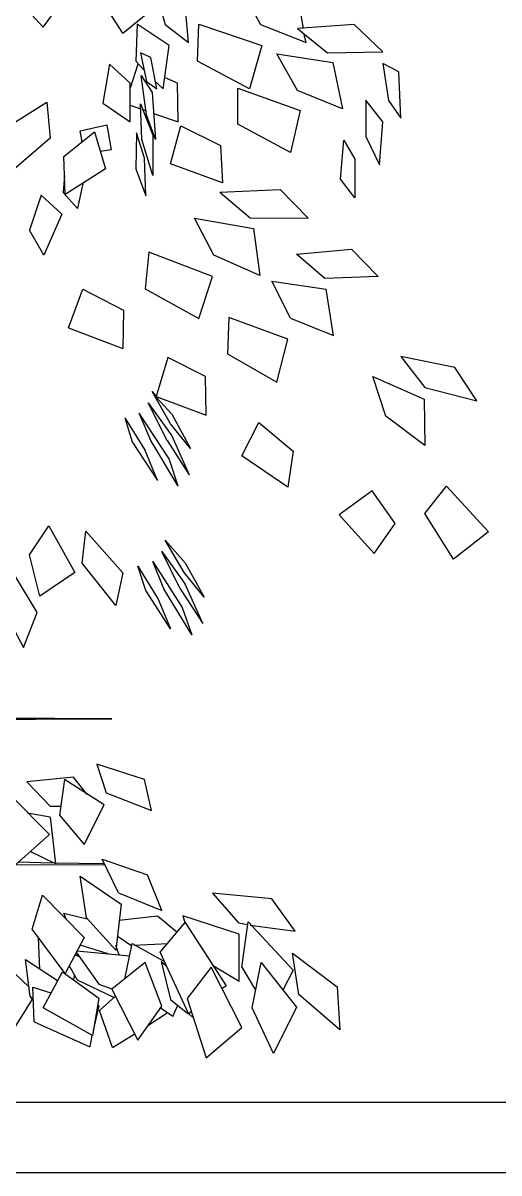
# Model space of a CAD drawing. Header units: inches. Extents: x -1482 to -895, y -39 to 122.
# Drawn here: x -1404.717 to -1404.176, y 70.403 to 71.71 of the extents above; entities that cross this region are included whole.
import ezdxf

# ---------------------------------------------------------------- set-up
doc = ezdxf.new("R2010")
doc.units = ezdxf.units.IN
doc.header["$MEASUREMENT"] = 0
doc.layers.add('A-Elevation 1', color=132, linetype='Continuous')

# ---------------------------------------------------------------- blocks, each defined once
blk = doc.blocks.new('ET3')
at = {"layer": 'A-Elevation 1', "color": 92}
for p, q in [((1.6017, 9.3516), (1.6805, 9.2659)), ((1.8598, 9.252), (1.8041, 9.3389)), ((1.9324, 9.3539), (1.9556, 9.2717)), ((2.0081, 9.2311), (1.9988, 9.3366)), ((2.1255, 9.3539), (2.1703, 9.2717)), ((2.2677, 9.2624), (2.2553, 9.3366)), ((1.6805, 9.2659), (1.7284, 9.3319)), ((1.8598, 9.252), (1.937, 9.3145)), ((1.8922, 9.2728), (1.8891, 9.1894)), ((1.9648, 9.2241), (1.8922, 9.2728)), ((1.9556, 9.2717), (2.0081, 9.2311)), ((2.0282, 9.1894), (2.0313, 9.2728)), ((2.0313, 9.2728), (2.1734, 9.2241)), ((2.1703, 9.2717), (2.2738, 9.2311)), ((2.382, 9.2717), (2.2538, 9.2624)), ((2.2538, 9.2624), (2.3217, 9.2079)), ((2.4469, 9.2102), (2.382, 9.2717)), ((2.2738, 9.2311), (2.2692, 9.2485)), ((1.8999, 9.2079), (1.9138, 9.143)), ((1.9231, 9.1975), (1.8999, 9.2079)), ((1.9509, 9.1268), (1.9648, 9.2241)), ((2.1734, 9.2241), (2.1456, 9.1268)), ((2.2074, 9.2056), (2.3341, 9.1859)), ((2.2538, 9.1233), (2.2074, 9.2056)), ((2.3217, 9.2079), (2.4469, 9.2102)), ((1.8304, 9.1824), (1.815, 9.0944)), ((1.8768, 9.1396), (1.8304, 9.1824)), ((1.8938, 9.1824), (1.8768, 9.128)), ((1.8891, 9.1894), (1.9077, 9.1697)), ((1.8968, 9.1801), (1.8938, 9.1824)), ((1.937, 9.1268), (1.9231, 9.1975)), ((2.1456, 9.1268), (2.0282, 9.1894)), ((2.3341, 9.1859), (2.3557, 9.0816)), ((2.4469, 9.1836), (2.4593, 9.1002)), ((2.4824, 9.165), (2.4469, 9.1836)), ((1.9015, 9.1569), (1.9262, 9.1187)), ((1.9138, 9.0677), (1.9015, 9.1569)), ((1.9834, 9.1396), (1.954, 9.1523)), ((2.4871, 9.0608), (2.4824, 9.165)), ((1.8768, 9.0526), (1.8768, 9.1396)), ((1.9138, 9.143), (1.937, 9.1268)), ((1.9324, 9.1442), (1.9509, 9.1268)), ((1.9849, 9.0526), (1.9834, 9.1396)), ((2.1193, 9.0469), (2.1193, 9.128)), ((2.1193, 9.128), (2.2599, 9.0781)), ((1.9262, 9.1187), (1.9339, 9.0121)), ((2.3557, 9.0816), (2.2538, 9.1233)), ((2.4083, 9.1013), (2.4083, 9.019)), ((2.4469, 9.0526), (2.4083, 9.1013)), ((1.5786, 9.0283), (1.6883, 9.0967)), ((1.6883, 9.0967), (1.696, 9.0156)), ((1.815, 9.0944), (1.8768, 9.0526)), ((1.8768, 9.0897), (1.8999, 9.0816)), ((1.8999, 9.0932), (1.9277, 9.0225)), ((1.903, 9.0121), (1.8999, 9.0932)), ((1.9046, 9.0805), (1.9123, 9.077)), ((2.2599, 9.0781), (2.2383, 8.9831)), ((2.4593, 9.1002), (2.4871, 9.0608)), ((1.9339, 9.0121), (1.9138, 9.0677)), ((1.9293, 9.0712), (1.9849, 9.0526)), ((2.4392, 8.9553), (2.4469, 9.0526)), ((1.7269, 8.9738), (1.7964, 9.0295)), ((1.764, 9.0318), (1.8242, 9.0457)), ((1.7686, 9.0075), (1.764, 9.0318)), ((1.7964, 9.0295), (1.8211, 8.946)), ((1.8242, 9.0457), (1.8335, 8.9889)), ((1.8907, 9.0272), (1.8891, 8.946)), ((1.9092, 8.9704), (1.8907, 9.0272)), ((1.9277, 9.0225), (1.9277, 8.931)), ((1.9679, 8.9576), (1.9911, 9.0434)), ((1.9911, 9.0434), (2.0807, 8.9993)), ((2.2383, 8.9831), (2.1193, 9.0469)), ((1.696, 9.0156), (1.6048, 8.9368)), ((1.9277, 8.931), (1.903, 9.0121)), ((2.0807, 8.9993), (2.0853, 8.9147)), ((2.3511, 8.9229), (2.3588, 9.0109)), ((2.3588, 9.0109), (2.3835, 8.9681)), ((2.4083, 9.019), (2.4392, 8.9553)), ((1.73, 8.8881), (1.7269, 8.9738)), ((1.8335, 8.9889), (1.8088, 8.9854)), ((1.8211, 8.946), (1.73, 8.8881)), ((1.8891, 8.946), (1.9123, 8.8858)), ((1.9123, 8.8858), (1.9092, 8.9704)), ((2.0853, 8.9147), (1.9679, 8.9576)), ((2.3835, 8.9681), (2.3835, 8.8811)), ((1.7284, 8.931), (1.7253, 8.8927)), ((2.3835, 8.8811), (2.3511, 8.9229)), ((1.7702, 8.9136), (1.7578, 8.8568)), ((2.0792, 8.8939), (2.2151, 8.8997)), ((2.0792, 8.8939), (2.1472, 8.8359)), ((2.2785, 8.8348), (2.2151, 8.8997)), ((1.6759, 8.8869), (1.6496, 8.8081)), ((1.7223, 8.8441), (1.6759, 8.8869)), ((1.7253, 8.8927), (1.7578, 8.8568)), ((1.7223, 8.8441), (1.6821, 8.7514)), ((2.022, 8.8348), (2.1549, 8.8116)), ((2.0653, 8.7514), (2.022, 8.8348)), ((2.1472, 8.8359), (2.2785, 8.8348)), ((1.6821, 8.7514), (1.6496, 8.8081)), ((2.1549, 8.8116), (2.1688, 8.7062)), ((2.2522, 8.7537), (2.3758, 8.7653)), ((2.3758, 8.7653), (2.4361, 8.7038)), ((1.9185, 8.7583), (1.9108, 8.676)), ((2.0622, 8.7038), (1.9185, 8.7583)), ((2.1688, 8.7062), (2.0653, 8.7514)), ((2.3156, 8.6992), (2.2522, 8.7537)), ((2.0313, 8.6088), (2.0622, 8.7038)), ((2.1966, 8.6934), (2.3187, 8.6749)), ((2.2383, 8.61), (2.1966, 8.6934)), ((2.4361, 8.7038), (2.3156, 8.6992)), ((1.7377, 8.588), (1.7702, 8.6749)), ((1.7702, 8.6749), (1.8613, 8.6274)), ((1.9108, 8.676), (2.0313, 8.6088)), ((2.3357, 8.5706), (2.3187, 8.6749)), ((1.8613, 8.6274), (1.8598, 8.5416)), ((2.0993, 8.6111), (2.0962, 8.5289)), ((2.2321, 8.5625), (2.0993, 8.6111)), ((2.2383, 8.61), (2.3357, 8.5706)), ((1.7377, 8.588), (1.8598, 8.5416)), ((2.2074, 8.4651), (2.2321, 8.5625)), ((1.9617, 8.5207), (1.9355, 8.4327)), ((2.0467, 8.4779), (1.9617, 8.5207)), ((2.0962, 8.5289), (2.2074, 8.4651)), ((2.4871, 8.5231), (2.5411, 8.4535)), ((2.6091, 8.4987), (2.4871, 8.5231)), ((2.6586, 8.4234), (2.6091, 8.4987)), ((2.0483, 8.391), (2.0467, 8.4779)), ((2.4237, 8.4779), (2.5396, 8.4269)), ((2.4531, 8.3886), (2.4237, 8.4779)), ((2.5411, 8.4535), (2.6586, 8.4234)), ((1.9262, 8.4443), (1.9355, 8.4327)), ((1.9679, 8.3713), (1.9262, 8.4443)), ((1.9355, 8.4327), (2.0483, 8.391)), ((1.9355, 8.4315), (1.971, 8.3933)), ((2.5396, 8.4269), (2.5411, 8.3226)), ((1.9169, 8.4188), (1.971, 8.3446)), ((1.9602, 8.3342), (1.9169, 8.4188)), ((1.8644, 8.3852), (1.8814, 8.3307)), ((1.8644, 8.3852), (1.9108, 8.311)), ((1.9231, 8.3342), (1.8968, 8.3956)), ((1.9648, 8.2925), (1.8968, 8.3956)), ((1.971, 8.3933), (2.0127, 8.3156)), ((2.1286, 8.2994), (2.1672, 8.3747)), ((2.1672, 8.3747), (2.2445, 8.3098)), ((2.5411, 8.3226), (2.4531, 8.3886)), ((2.0127, 8.3156), (1.9679, 8.3713)), ((1.8814, 8.3307), (1.9386, 8.2438)), ((1.9849, 8.231), (1.9231, 8.3342)), ((1.9602, 8.3342), (2.0096, 8.2565)), ((1.971, 8.3446), (2.0096, 8.2565)), ((1.9386, 8.2438), (1.9108, 8.311)), ((2.2321, 8.2287), (2.1286, 8.2994)), ((2.2445, 8.3098), (2.2321, 8.2287)), ((1.9849, 8.231), (1.9648, 8.2925)), ((2.4222, 8.2206), (2.348, 8.1662)), ((2.4747, 8.1465), (2.4222, 8.2206)), ((2.5411, 8.1696), (2.5906, 8.231)), ((2.5906, 8.231), (2.6848, 8.1279)), ((2.606, 8.0665), (2.5411, 8.1696)), ((1.6496, 8.0758), (1.6929, 8.1418)), ((1.6929, 8.1418), (1.7516, 8.0364)), ((2.348, 8.1662), (2.4268, 8.0792)), ((2.4268, 8.0792), (2.4747, 8.1465)), ((1.7686, 8.0572), (1.7763, 8.1291)), ((1.7763, 8.1291), (1.8598, 8.0352)), ((2.6848, 8.1279), (2.606, 8.0665)), ((1.9556, 8.1094), (2.0004, 8.0584)), ((1.9988, 8.0364), (1.9556, 8.1094)), ((1.6728, 7.9831), (1.6496, 8.0758)), ((1.9478, 8.0839), (2.0004, 8.0097)), ((1.9896, 7.9993), (1.9478, 8.0839)), ((1.6666, 7.946), (1.611, 8.0387)), ((1.8443, 7.9622), (1.7686, 8.0572)), ((1.9123, 7.9958), (1.8938, 8.0503)), ((1.8938, 8.0503), (1.9401, 7.9761)), ((1.9525, 7.9993), (1.9277, 8.0607)), ((1.9277, 8.0607), (1.9942, 7.9576)), ((2.0004, 8.0584), (2.0436, 7.9807)), ((1.7516, 8.0364), (1.6728, 7.9831)), ((1.8598, 8.0352), (1.8443, 7.9622)), ((2.0436, 7.9807), (1.9988, 8.0364)), ((1.9679, 7.9089), (1.9123, 7.9958)), ((2.0158, 7.8961), (1.9525, 7.9993)), ((1.9896, 7.9993), (2.0405, 7.9216)), ((2.0405, 7.9216), (2.0004, 8.0097)), ((1.5863, 7.961), (1.6357, 7.8672)), ((1.9401, 7.9761), (1.9679, 7.9089)), ((1.6357, 7.8672), (1.6666, 7.946)), ((1.9942, 7.9576), (2.0158, 7.8961)), ((1.8011, 7.6041), (1.8227, 7.5392)), ((1.9092, 7.5694), (1.8011, 7.6041)), ((1.7485, 7.5752), (1.6435, 7.5647)), ((1.7794, 7.5358), (1.7485, 7.5752)), ((1.6435, 7.5647), (1.696, 7.5091)), ((1.7284, 7.5694), (1.7176, 7.4894)), ((1.818, 7.5126), (1.7284, 7.5694)), ((1.9247, 7.4998), (1.9092, 7.5694)), ((1.6944, 7.4454), (1.611, 7.53)), ((1.8227, 7.5392), (1.9247, 7.4998)), ((1.696, 7.4848), (1.645, 7.494)), ((1.696, 7.5091), (1.7192, 7.5091)), ((1.7732, 7.4234), (1.818, 7.5126)), ((1.696, 7.4848), (1.7083, 7.3793)), ((1.7176, 7.4894), (1.7732, 7.4234)), ((1.6187, 7.3782), (1.6944, 7.4454)), ((1.8505, 7.3144), (1.8134, 7.3897)), ((1.764, 7.3515), (1.8567, 7.2889)), ((1.7779, 7.2576), (1.764, 7.3515)), ((1.9478, 7.2739), (1.9154, 7.355)), ((1.8505, 7.3144), (1.9478, 7.2739)), ((2.1966, 7.3005), (2.0622, 7.3133)), ((2.0622, 7.3133), (2.1209, 7.2461)), ((1.6558, 7.2321), (1.679, 7.3086)), ((1.679, 7.3086), (1.7732, 7.2136)), ((1.8567, 7.2889), (1.8443, 7.1846)), ((2.2491, 7.2275), (2.1966, 7.3005)), ((1.7269, 7.2681), (1.7794, 7.2553)), ((1.7331, 7.253), (1.7269, 7.2681)), ((1.9386, 7.2611), (1.852, 7.2518)), ((1.9818, 7.2252), (1.9386, 7.2611)), ((1.9957, 7.2623), (2.0004, 7.2449)), ((2.1224, 7.2206), (1.9957, 7.2623)), ((1.8443, 7.1846), (1.7779, 7.2576)), ((1.9447, 7.18), (2.0004, 7.2472)), ((2.0004, 7.2472), (2.0931, 7.1047)), ((2.1209, 7.2461), (2.141, 7.2426)), ((2.1286, 7.1464), (2.1425, 7.2484)), ((2.1425, 7.2484), (2.2445, 7.1394)), ((2.1472, 7.2414), (2.2491, 7.2275)), ((1.73, 7.1325), (1.6558, 7.2321)), ((1.6728, 7.1418), (1.6697, 7.2125)), ((1.7732, 7.2136), (1.73, 7.1325)), ((1.8474, 7.2171), (1.8783, 7.1962)), ((2.1224, 7.114), (2.1224, 7.2206)), ((1.7562, 7.1835), (1.8752, 7.1719)), ((1.8273, 7.1765), (1.764, 7.1962)), ((1.852, 7.1742), (1.8443, 7.1951)), ((1.8644, 7.1197), (1.8814, 7.1997)), ((1.8783, 7.1962), (1.8799, 7.1962)), ((1.8814, 7.1997), (1.954, 7.1591)), ((1.886, 7.1962), (1.9617, 7.1997)), ((1.6404, 7.1638), (1.713, 7.1163)), ((1.6512, 7.0803), (1.6404, 7.1638)), ((1.7516, 7.1742), (1.7624, 7.1707)), ((1.7609, 7.1719), (1.7532, 7.1754)), ((1.7547, 7.18), (1.8057, 7.1082)), ((1.7593, 7.1707), (1.7609, 7.1719)), ((1.9108, 7.1568), (1.835, 7.0966)), ((1.9478, 7.0583), (1.9108, 7.1568)), ((2.0081, 7.0421), (1.9447, 7.18)), ((1.9463, 7.1591), (1.9679, 7.0734)), ((1.9463, 7.1591), (1.9571, 7.1499)), ((2.1518, 7.0549), (2.1719, 7.1568)), ((2.1719, 7.1568), (2.2522, 7.056)), ((2.2569, 7.085), (2.2429, 7.1777)), ((2.2429, 7.1777), (2.3434, 7.1024)), ((1.6481, 7.1024), (1.6017, 7.1464)), ((1.6805, 7.0549), (1.7238, 7.136)), ((1.7238, 7.136), (1.8057, 7.0769)), ((1.7578, 7.1174), (1.7392, 7.1499)), ((2.0591, 7.1464), (2.005, 7.0757)), ((2.1286, 7.0108), (2.0591, 7.1464)), ((2.1224, 7.114), (2.0622, 7.1499)), ((2.1286, 7.1464), (2.1595, 7.0943)), ((2.2445, 7.1394), (2.2213, 7.0943)), ((1.7501, 7.1279), (1.7485, 7.1174)), ((1.8397, 7.078), (1.7578, 7.1174)), ((1.8057, 7.1082), (1.835, 7.0977)), ((2.0931, 7.1047), (2.0838, 7.0977)), ((1.6512, 7.0803), (1.6574, 7.0722)), ((1.6574, 7.1012), (1.6975, 7.0885)), ((1.6604, 7.0236), (1.6574, 7.1012)), ((1.8072, 7.0491), (1.8428, 7.0803)), ((1.835, 7.0966), (1.8938, 6.9818)), ((2.3496, 7.005), (2.2569, 7.085)), ((2.3434, 7.1024), (2.3496, 7.005)), ((1.6558, 7.0746), (1.611, 7.0027)), ((1.7918, 6.9923), (1.6805, 7.0549)), ((1.8057, 7.0769), (1.7918, 6.9923)), ((1.8057, 7.0595), (1.7933, 7.0039)), ((1.8026, 7.0595), (1.8057, 7.0595)), ((1.8057, 7.0595), (1.8026, 7.0595)), ((1.8938, 6.9818), (1.9478, 7.0583)), ((1.9726, 7.0352), (1.9447, 7.0549)), ((1.9679, 7.0734), (2.0065, 7.0421)), ((1.9726, 7.0352), (1.9834, 7.0595)), ((2.005, 7.0757), (2.0483, 6.9424)), ((2.1997, 6.9517), (2.1518, 7.0549)), ((2.2522, 7.056), (2.1997, 6.9517)), ((1.8366, 6.9656), (1.8072, 7.0491)), ((1.9185, 7.0166), (1.9602, 7.0433)), ((2.0065, 7.0421), (2.0081, 7.0421)), ((2.0081, 7.0421), (2.0143, 7.0467)), ((2.0081, 7.0421), (2.0174, 7.034)), ((1.6604, 7.0236), (1.7856, 6.9668)), ((2.0483, 6.9424), (2.1286, 7.0108)), ((1.7902, 6.9923), (1.7856, 6.9668)), ((1.8366, 6.9656), (1.886, 6.9958))]:
    blk.add_line(p, q, dxfattribs=at)
at = {"layer": 'A-Elevation 1', "color": 41}
for p, q in [((1.835, 7.7061), (1.1938, 7.7015)), ((1.3174, 7.7073), (1.835, 7.7061)), ((1.319, 7.7107), (1.835, 7.7061)), ((1.835, 7.7061), (1.319, 7.7096)), ((1.7083, 7.3793), (1.6512, 7.4071)), ((1.8134, 7.3897), (1.9154, 7.355)), ((1.6095, 7.377), (1.818, 7.3782)), ((1.6249, 7.384), (1.7006, 7.3816)), ((1.7068, 7.3816), (1.8165, 7.3805)), ((1.8165, 7.3805), (1.8165, 7.3805)), ((1.818, 7.3793), (1.8165, 7.3805))]:
    blk.add_line(p, q, dxfattribs=at)

msp = doc.modelspace()

# ---------------------------------------------------------------- linework, layer by layer
at = {"color": 252, "ltscale": 0.3}
for p, q in [((-1401.7786, 70.4835), (-1404.7569, 70.4835)), ((-1401.7786, 70.4035), (-1404.7569, 70.4035))]:
    msp.add_line(p, q, dxfattribs=at)

# ---------------------------------------------------------------- block references
at = {"layer": 'A-Elevation 1', "xscale": 0.5040000000008149, "yscale": 0.5040000000008149, "zscale": 0.5040000000008149}
msp.add_blockref('ET3', (-1405.5412, 67.0355), dxfattribs=at)

doc.saveas('drawing.dxf')
